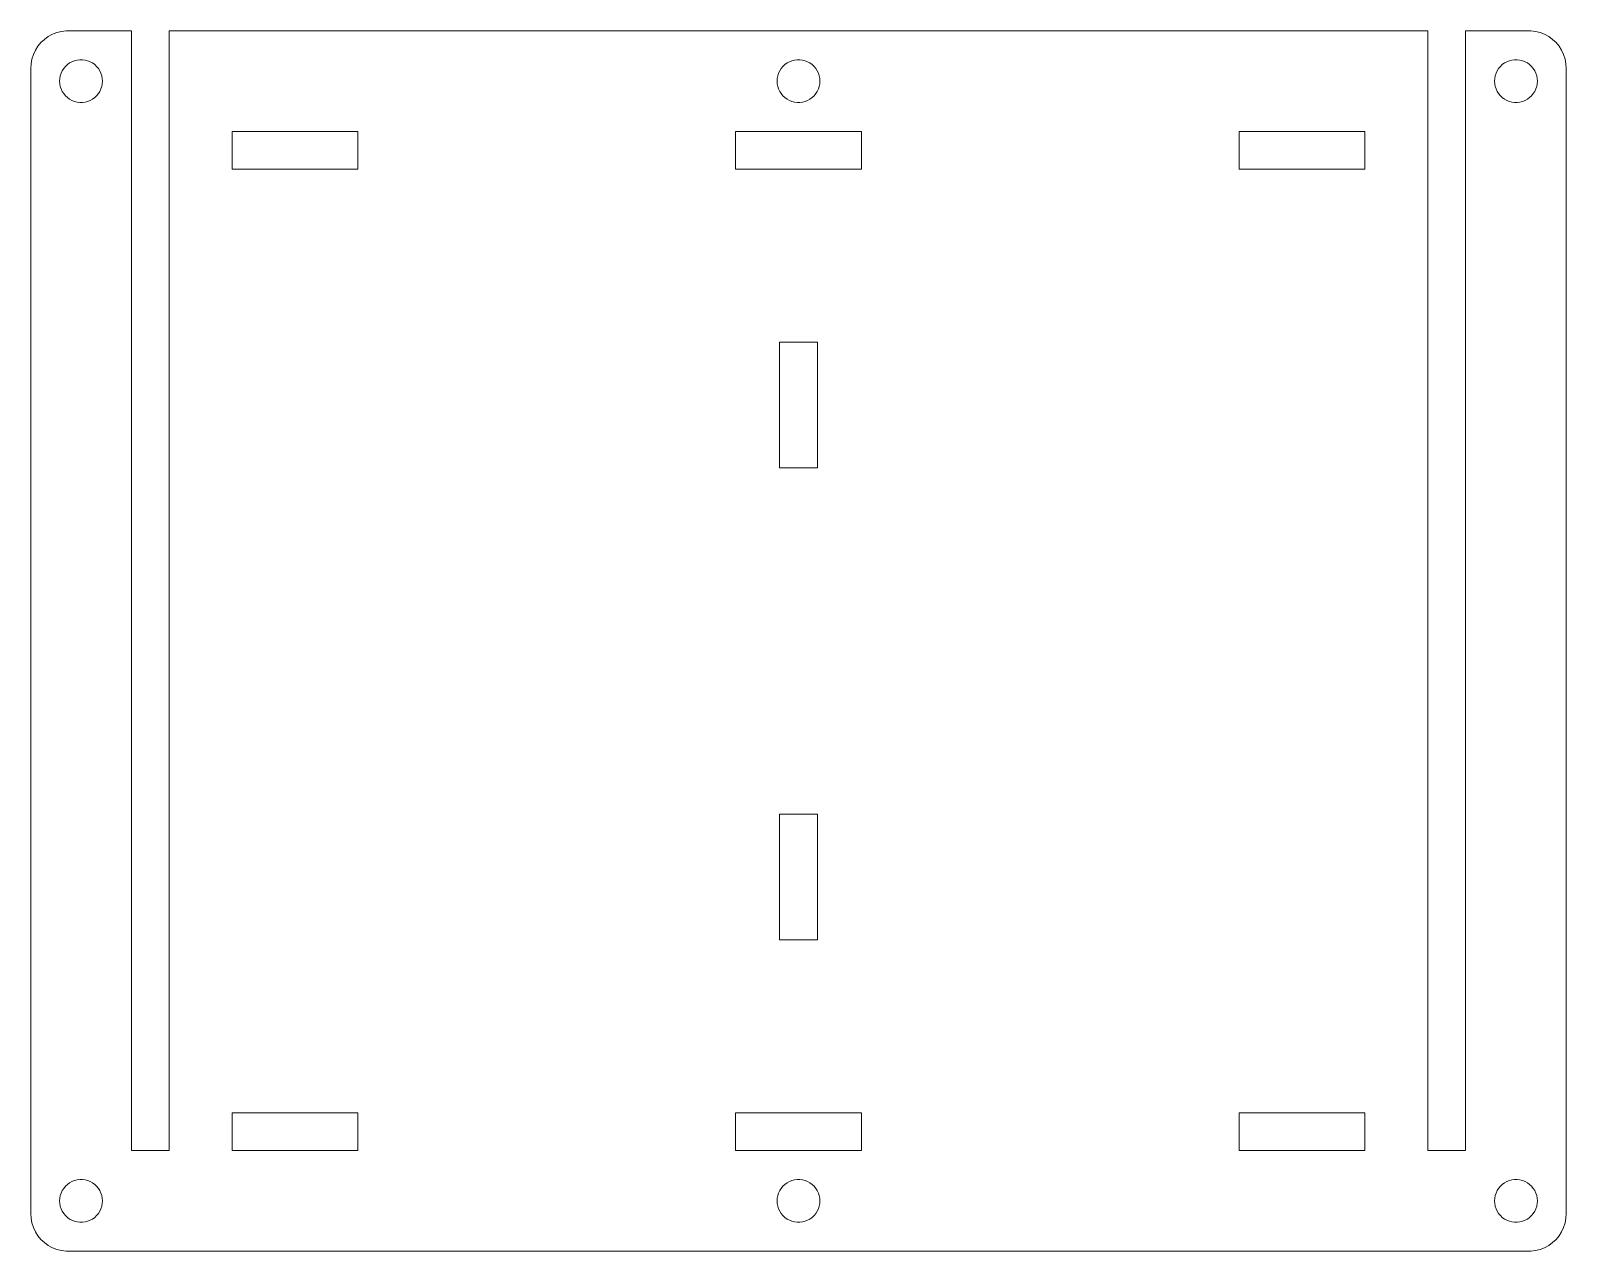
# Model space of a CAD drawing. Header units: millimetres. Extents: x -61 to 61, y -48 to 48.
import ezdxf

# ---------------------------------------------------------------- set-up
doc = ezdxf.new("R2010")
doc.units = ezdxf.units.MM
doc.layers.get('0').update_dxf_attribs({"linetype": 'CONTINUOUS', "lineweight": 0})

msp = doc.modelspace()

# ---------------------------------------------------------------- linework, layer by layer
for p, q in [((-60.187, 47.554), (-59.912, 47.812)), ((-59.912, 47.812), (-59.607, 48.033)), ((-59.607, 48.033), (-59.277, 48.214)), ((-59.277, 48.214), (-58.927, 48.353)), ((-58.927, 48.353), (-58.562, 48.447)), ((-58.562, 48.447), (-58.188, 48.494)), ((-58.188, 48.494), (-58, 48.494)), ((-58, 48.494), (-58, 48.5)), ((-58, 48.5), (-53, 48.5)), ((-53, 48.5), (-53, -40.5)), ((-50, -40.5), (-50, 48.5)), ((-50, 48.5), (50, 48.5)), ((50, 48.5), (50, -40.5)), ((53, -40.5), (53, 48.5)), ((53, 48.5), (58, 48.5)), ((58, 48.5), (58, 48.494)), ((58, 48.494), (58.188, 48.494)), ((58.188, 48.494), (58.562, 48.447)), ((58.562, 48.447), (58.927, 48.353)), ((58.927, 48.353), (59.277, 48.214)), ((59.277, 48.214), (59.607, 48.033)), ((59.607, 48.033), (59.912, 47.812)), ((59.912, 47.812), (60.187, 47.554)), ((-60.906, 46.246), (-60.789, 46.604)), ((-60.789, 46.604), (-60.629, 46.945)), ((-60.629, 46.945), (-60.427, 47.263)), ((-60.427, 47.263), (-60.187, 47.554)), ((60.187, 47.554), (60.427, 47.263)), ((60.427, 47.263), (60.629, 46.945)), ((60.629, 46.945), (60.789, 46.604)), ((60.789, 46.604), (60.906, 46.246)), ((-61, 45.5), (-60.976, 45.876)), ((-61, -45.5), (-61, 45.5)), ((-60.976, 45.876), (-60.906, 46.246)), ((-58.581, 45.126), (-58.49, 45.319)), ((-58.49, 45.319), (-58.375, 45.499)), ((-58.375, 45.499), (-58.239, 45.664)), ((-58.239, 45.664), (-58.084, 45.81)), ((-58.084, 45.81), (-57.911, 45.935)), ((-57.911, 45.935), (-57.724, 46.038)), ((-57.724, 46.038), (-57.525, 46.117)), ((-57.525, 46.117), (-57.319, 46.17)), ((-57.319, 46.17), (-57.107, 46.197)), ((-57.107, 46.197), (-56.893, 46.197)), ((-56.893, 46.197), (-56.681, 46.17)), ((-56.681, 46.17), (-56.475, 46.117)), ((-56.475, 46.117), (-56.276, 46.038)), ((-56.276, 46.038), (-56.089, 45.935)), ((-56.089, 45.935), (-55.916, 45.81)), ((-55.916, 45.81), (-55.761, 45.664)), ((-55.761, 45.664), (-55.625, 45.499)), ((-55.625, 45.499), (-55.51, 45.319)), ((-55.51, 45.319), (-55.419, 45.126)), ((-1.581, 45.126), (-1.49, 45.319)), ((-1.49, 45.319), (-1.375, 45.499)), ((-1.375, 45.499), (-1.239, 45.664)), ((-1.239, 45.664), (-1.084, 45.81)), ((-1.084, 45.81), (-0.911, 45.935)), ((-0.911, 45.935), (-0.724, 46.038)), ((-0.724, 46.038), (-0.525, 46.117)), ((-0.525, 46.117), (-0.319, 46.17)), ((-0.319, 46.17), (-0.107, 46.197)), ((-0.107, 46.197), (0.107, 46.197)), ((0.107, 46.197), (0.319, 46.17)), ((0.319, 46.17), (0.525, 46.117)), ((0.525, 46.117), (0.724, 46.038)), ((0.724, 46.038), (0.911, 45.935)), ((0.911, 45.935), (1.084, 45.81)), ((1.084, 45.81), (1.239, 45.664)), ((1.239, 45.664), (1.375, 45.499)), ((1.375, 45.499), (1.49, 45.319)), ((1.49, 45.319), (1.581, 45.126)), ((55.419, 45.126), (55.51, 45.319)), ((55.51, 45.319), (55.625, 45.499)), ((55.625, 45.499), (55.761, 45.664)), ((55.761, 45.664), (55.916, 45.81)), ((55.916, 45.81), (56.089, 45.935)), ((56.089, 45.935), (56.276, 46.038)), ((56.276, 46.038), (56.475, 46.117)), ((56.475, 46.117), (56.681, 46.17)), ((56.681, 46.17), (56.893, 46.197)), ((56.893, 46.197), (57.107, 46.197)), ((57.107, 46.197), (57.319, 46.17)), ((57.319, 46.17), (57.525, 46.117)), ((57.525, 46.117), (57.724, 46.038)), ((57.724, 46.038), (57.911, 45.935)), ((57.911, 45.935), (58.084, 45.81)), ((58.084, 45.81), (58.239, 45.664)), ((58.239, 45.664), (58.375, 45.499)), ((58.375, 45.499), (58.49, 45.319)), ((58.49, 45.319), (58.581, 45.126)), ((60.906, 46.246), (60.976, 45.876)), ((60.976, 45.876), (61, 45.5)), ((61, 45.5), (61, -45.5)), ((-58.7, 44.5), (-58.687, 44.713)), ((-58.687, 44.287), (-58.7, 44.5)), ((-58.687, 44.713), (-58.647, 44.923)), ((-58.647, 44.077), (-58.687, 44.287)), ((-58.647, 44.923), (-58.581, 45.126)), ((-58.581, 43.874), (-58.647, 44.077)), ((-55.419, 45.126), (-55.353, 44.923)), ((-55.353, 44.077), (-55.419, 43.874)), ((-55.353, 44.923), (-55.313, 44.713)), ((-55.313, 44.287), (-55.353, 44.077)), ((-55.313, 44.713), (-55.3, 44.5)), ((-55.3, 44.5), (-55.313, 44.287)), ((-1.7, 44.5), (-1.687, 44.713)), ((-1.687, 44.287), (-1.7, 44.5)), ((-1.687, 44.713), (-1.647, 44.923)), ((-1.647, 44.077), (-1.687, 44.287)), ((-1.647, 44.923), (-1.581, 45.126)), ((-1.581, 43.874), (-1.647, 44.077)), ((1.581, 45.126), (1.647, 44.923)), ((1.647, 44.077), (1.581, 43.874)), ((1.647, 44.923), (1.687, 44.713)), ((1.687, 44.287), (1.647, 44.077)), ((1.687, 44.713), (1.7, 44.5)), ((1.7, 44.5), (1.687, 44.287)), ((55.3, 44.5), (55.313, 44.713)), ((55.313, 44.287), (55.3, 44.5)), ((55.313, 44.713), (55.353, 44.923)), ((55.353, 44.077), (55.313, 44.287)), ((55.353, 44.923), (55.419, 45.126)), ((55.419, 43.874), (55.353, 44.077)), ((58.581, 45.126), (58.647, 44.923)), ((58.647, 44.077), (58.581, 43.874)), ((58.647, 44.923), (58.687, 44.713)), ((58.687, 44.287), (58.647, 44.077)), ((58.687, 44.713), (58.7, 44.5)), ((58.7, 44.5), (58.687, 44.287)), ((-58.49, 43.681), (-58.581, 43.874)), ((-58.375, 43.501), (-58.49, 43.681)), ((-58.239, 43.336), (-58.375, 43.501)), ((-58.084, 43.19), (-58.239, 43.336)), ((-57.911, 43.065), (-58.084, 43.19)), ((-57.724, 42.962), (-57.911, 43.065)), ((-57.525, 42.883), (-57.724, 42.962)), ((-57.319, 42.83), (-57.525, 42.883)), ((-57.107, 42.803), (-57.319, 42.83)), ((-56.893, 42.803), (-57.107, 42.803)), ((-56.681, 42.83), (-56.893, 42.803)), ((-56.475, 42.883), (-56.681, 42.83)), ((-56.276, 42.962), (-56.475, 42.883)), ((-56.089, 43.065), (-56.276, 42.962)), ((-55.916, 43.19), (-56.089, 43.065)), ((-55.761, 43.336), (-55.916, 43.19)), ((-55.625, 43.501), (-55.761, 43.336)), ((-55.51, 43.681), (-55.625, 43.501)), ((-55.419, 43.874), (-55.51, 43.681)), ((-1.49, 43.681), (-1.581, 43.874)), ((-1.375, 43.501), (-1.49, 43.681)), ((-1.239, 43.336), (-1.375, 43.501)), ((-1.084, 43.19), (-1.239, 43.336)), ((-0.911, 43.065), (-1.084, 43.19)), ((-0.724, 42.962), (-0.911, 43.065)), ((-0.525, 42.883), (-0.724, 42.962)), ((-0.319, 42.83), (-0.525, 42.883)), ((-0.107, 42.803), (-0.319, 42.83)), ((0.107, 42.803), (-0.107, 42.803)), ((0.319, 42.83), (0.107, 42.803)), ((0.525, 42.883), (0.319, 42.83)), ((0.724, 42.962), (0.525, 42.883)), ((0.911, 43.065), (0.724, 42.962)), ((1.084, 43.19), (0.911, 43.065)), ((1.239, 43.336), (1.084, 43.19)), ((1.375, 43.501), (1.239, 43.336)), ((1.49, 43.681), (1.375, 43.501)), ((1.581, 43.874), (1.49, 43.681)), ((55.51, 43.681), (55.419, 43.874)), ((55.625, 43.501), (55.51, 43.681)), ((55.761, 43.336), (55.625, 43.501)), ((55.916, 43.19), (55.761, 43.336)), ((56.089, 43.065), (55.916, 43.19)), ((56.276, 42.962), (56.089, 43.065)), ((56.475, 42.883), (56.276, 42.962)), ((56.681, 42.83), (56.475, 42.883)), ((56.893, 42.803), (56.681, 42.83)), ((57.107, 42.803), (56.893, 42.803)), ((57.319, 42.83), (57.107, 42.803)), ((57.525, 42.883), (57.319, 42.83)), ((57.724, 42.962), (57.525, 42.883)), ((57.911, 43.065), (57.724, 42.962)), ((58.084, 43.19), (57.911, 43.065)), ((58.239, 43.336), (58.084, 43.19)), ((58.375, 43.501), (58.239, 43.336)), ((58.49, 43.681), (58.375, 43.501)), ((58.581, 43.874), (58.49, 43.681)), ((-45, 37.5), (-45, 40.5)), ((-45, 40.5), (-35, 40.5)), ((-35, 40.5), (-35, 37.5)), ((-5, 37.5), (-5, 40.5)), ((-5, 40.5), (5, 40.5)), ((5, 40.5), (5, 37.5)), ((35, 37.5), (35, 40.5)), ((35, 40.5), (45, 40.5)), ((45, 40.5), (45, 37.5)), ((-35, 37.5), (-45, 37.5)), ((5, 37.5), (-5, 37.5)), ((45, 37.5), (35, 37.5)), ((-1.5, 13.75), (-1.5, 23.75)), ((-1.5, 23.75), (1.5, 23.75)), ((1.5, 23.75), (1.5, 13.75)), ((1.5, 13.75), (-1.5, 13.75)), ((-1.5, -23.75), (-1.5, -13.75)), ((-1.5, -13.75), (1.5, -13.75)), ((1.5, -13.75), (1.5, -23.75)), ((1.5, -23.75), (-1.5, -23.75)), ((-45, -40.5), (-45, -37.5)), ((-45, -37.5), (-35, -37.5)), ((-35, -37.5), (-35, -40.5)), ((-5, -40.5), (-5, -37.5)), ((-5, -37.5), (5, -37.5)), ((5, -37.5), (5, -40.5)), ((35, -40.5), (35, -37.5)), ((35, -37.5), (45, -37.5)), ((45, -37.5), (45, -40.5)), ((-53, -40.5), (-50, -40.5)), ((-35, -40.5), (-45, -40.5)), ((5, -40.5), (-5, -40.5)), ((45, -40.5), (35, -40.5)), ((50, -40.5), (53, -40.5)), ((-58.647, -44.077), (-58.581, -43.874)), ((-58.581, -43.874), (-58.49, -43.681)), ((-58.49, -43.681), (-58.375, -43.501)), ((-58.375, -43.501), (-58.239, -43.336)), ((-58.239, -43.336), (-58.084, -43.19)), ((-58.084, -43.19), (-57.911, -43.065)), ((-57.911, -43.065), (-57.724, -42.962)), ((-57.724, -42.962), (-57.525, -42.883)), ((-57.525, -42.883), (-57.319, -42.83)), ((-57.319, -42.83), (-57.107, -42.803)), ((-57.107, -42.803), (-56.893, -42.803)), ((-56.893, -42.803), (-56.681, -42.83)), ((-56.681, -42.83), (-56.475, -42.883)), ((-56.475, -42.883), (-56.276, -42.962)), ((-56.276, -42.962), (-56.089, -43.065)), ((-56.089, -43.065), (-55.916, -43.19)), ((-55.916, -43.19), (-55.761, -43.336)), ((-55.761, -43.336), (-55.625, -43.501)), ((-55.625, -43.501), (-55.51, -43.681)), ((-55.51, -43.681), (-55.419, -43.874)), ((-55.419, -43.874), (-55.353, -44.077)), ((-1.647, -44.077), (-1.581, -43.874)), ((-1.581, -43.874), (-1.49, -43.681)), ((-1.49, -43.681), (-1.375, -43.501)), ((-1.375, -43.501), (-1.239, -43.336)), ((-1.239, -43.336), (-1.084, -43.19)), ((-1.084, -43.19), (-0.911, -43.065)), ((-0.911, -43.065), (-0.724, -42.962)), ((-0.724, -42.962), (-0.525, -42.883)), ((-0.525, -42.883), (-0.319, -42.83)), ((-0.319, -42.83), (-0.107, -42.803)), ((-0.107, -42.803), (0.107, -42.803)), ((0.107, -42.803), (0.319, -42.83)), ((0.319, -42.83), (0.525, -42.883)), ((0.525, -42.883), (0.724, -42.962)), ((0.724, -42.962), (0.911, -43.065)), ((0.911, -43.065), (1.084, -43.19)), ((1.084, -43.19), (1.239, -43.336)), ((1.239, -43.336), (1.375, -43.501)), ((1.375, -43.501), (1.49, -43.681)), ((1.49, -43.681), (1.581, -43.874)), ((1.581, -43.874), (1.647, -44.077)), ((55.353, -44.077), (55.419, -43.874)), ((55.419, -43.874), (55.51, -43.681)), ((55.51, -43.681), (55.625, -43.501)), ((55.625, -43.501), (55.761, -43.336)), ((55.761, -43.336), (55.916, -43.19)), ((55.916, -43.19), (56.089, -43.065)), ((56.089, -43.065), (56.276, -42.962)), ((56.276, -42.962), (56.475, -42.883)), ((56.475, -42.883), (56.681, -42.83)), ((56.681, -42.83), (56.893, -42.803)), ((56.893, -42.803), (57.107, -42.803)), ((57.107, -42.803), (57.319, -42.83)), ((57.319, -42.83), (57.525, -42.883)), ((57.525, -42.883), (57.724, -42.962)), ((57.724, -42.962), (57.911, -43.065)), ((57.911, -43.065), (58.084, -43.19)), ((58.084, -43.19), (58.239, -43.336)), ((58.239, -43.336), (58.375, -43.501)), ((58.375, -43.501), (58.49, -43.681)), ((58.49, -43.681), (58.581, -43.874)), ((58.581, -43.874), (58.647, -44.077)), ((-58.7, -44.5), (-58.687, -44.287)), ((-58.687, -44.713), (-58.7, -44.5)), ((-58.687, -44.287), (-58.647, -44.077)), ((-58.647, -44.923), (-58.687, -44.713)), ((-58.581, -45.126), (-58.647, -44.923)), ((-58.49, -45.319), (-58.581, -45.126)), ((-55.419, -45.126), (-55.51, -45.319)), ((-55.353, -44.923), (-55.419, -45.126)), ((-55.353, -44.077), (-55.313, -44.287)), ((-55.313, -44.713), (-55.353, -44.923)), ((-55.313, -44.287), (-55.3, -44.5)), ((-55.3, -44.5), (-55.313, -44.713)), ((-1.7, -44.5), (-1.687, -44.287)), ((-1.687, -44.713), (-1.7, -44.5)), ((-1.687, -44.287), (-1.647, -44.077)), ((-1.647, -44.923), (-1.687, -44.713)), ((-1.581, -45.126), (-1.647, -44.923)), ((-1.49, -45.319), (-1.581, -45.126)), ((1.581, -45.126), (1.49, -45.319)), ((1.647, -44.923), (1.581, -45.126)), ((1.647, -44.077), (1.687, -44.287)), ((1.687, -44.713), (1.647, -44.923)), ((1.687, -44.287), (1.7, -44.5)), ((1.7, -44.5), (1.687, -44.713)), ((55.3, -44.5), (55.313, -44.287)), ((55.313, -44.713), (55.3, -44.5)), ((55.313, -44.287), (55.353, -44.077)), ((55.353, -44.923), (55.313, -44.713)), ((55.419, -45.126), (55.353, -44.923)), ((55.51, -45.319), (55.419, -45.126)), ((58.581, -45.126), (58.49, -45.319)), ((58.647, -44.923), (58.581, -45.126)), ((58.647, -44.077), (58.687, -44.287)), ((58.687, -44.713), (58.647, -44.923)), ((58.687, -44.287), (58.7, -44.5)), ((58.7, -44.5), (58.687, -44.713)), ((-60.976, -45.876), (-61, -45.5)), ((-60.906, -46.246), (-60.976, -45.876)), ((-60.789, -46.604), (-60.906, -46.246)), ((-58.375, -45.499), (-58.49, -45.319)), ((-58.239, -45.664), (-58.375, -45.499)), ((-58.084, -45.81), (-58.239, -45.664)), ((-57.911, -45.935), (-58.084, -45.81)), ((-57.724, -46.038), (-57.911, -45.935)), ((-57.525, -46.117), (-57.724, -46.038)), ((-57.319, -46.17), (-57.525, -46.117)), ((-57.107, -46.197), (-57.319, -46.17)), ((-56.893, -46.197), (-57.107, -46.197)), ((-56.681, -46.17), (-56.893, -46.197)), ((-56.475, -46.117), (-56.681, -46.17)), ((-56.276, -46.038), (-56.475, -46.117)), ((-56.089, -45.935), (-56.276, -46.038)), ((-55.916, -45.81), (-56.089, -45.935)), ((-55.761, -45.664), (-55.916, -45.81)), ((-55.625, -45.499), (-55.761, -45.664)), ((-55.51, -45.319), (-55.625, -45.499)), ((-1.375, -45.499), (-1.49, -45.319)), ((-1.239, -45.664), (-1.375, -45.499)), ((-1.084, -45.81), (-1.239, -45.664)), ((-0.911, -45.935), (-1.084, -45.81)), ((-0.724, -46.038), (-0.911, -45.935)), ((-0.525, -46.117), (-0.724, -46.038)), ((-0.319, -46.17), (-0.525, -46.117)), ((-0.107, -46.197), (-0.319, -46.17)), ((0.107, -46.197), (-0.107, -46.197)), ((0.319, -46.17), (0.107, -46.197)), ((0.525, -46.117), (0.319, -46.17)), ((0.724, -46.038), (0.525, -46.117)), ((0.911, -45.935), (0.724, -46.038)), ((1.084, -45.81), (0.911, -45.935)), ((1.239, -45.664), (1.084, -45.81)), ((1.375, -45.499), (1.239, -45.664)), ((1.49, -45.319), (1.375, -45.499)), ((55.625, -45.499), (55.51, -45.319)), ((55.761, -45.664), (55.625, -45.499)), ((55.916, -45.81), (55.761, -45.664)), ((56.089, -45.935), (55.916, -45.81)), ((56.276, -46.038), (56.089, -45.935)), ((56.475, -46.117), (56.276, -46.038)), ((56.681, -46.17), (56.475, -46.117)), ((56.893, -46.197), (56.681, -46.17)), ((57.107, -46.197), (56.893, -46.197)), ((57.319, -46.17), (57.107, -46.197)), ((57.525, -46.117), (57.319, -46.17)), ((57.724, -46.038), (57.525, -46.117)), ((57.911, -45.935), (57.724, -46.038)), ((58.084, -45.81), (57.911, -45.935)), ((58.239, -45.664), (58.084, -45.81)), ((58.375, -45.499), (58.239, -45.664)), ((58.49, -45.319), (58.375, -45.499)), ((60.906, -46.246), (60.789, -46.604)), ((60.976, -45.876), (60.906, -46.246)), ((61, -45.5), (60.976, -45.876)), ((-60.629, -46.945), (-60.789, -46.604)), ((-60.427, -47.263), (-60.629, -46.945)), ((-60.187, -47.554), (-60.427, -47.263)), ((-59.912, -47.812), (-60.187, -47.554)), ((60.187, -47.554), (59.912, -47.812)), ((60.427, -47.263), (60.187, -47.554)), ((60.629, -46.945), (60.427, -47.263)), ((60.789, -46.604), (60.629, -46.945)), ((-59.607, -48.033), (-59.912, -47.812)), ((-59.277, -48.214), (-59.607, -48.033)), ((-58.927, -48.353), (-59.277, -48.214)), ((-58.562, -48.447), (-58.927, -48.353)), ((-58.188, -48.494), (-58.562, -48.447)), ((-58, -48.494), (-58.188, -48.494)), ((-58, -48.5), (-58, -48.494)), ((58, -48.5), (-58, -48.5)), ((58.188, -48.494), (58, -48.494)), ((58, -48.494), (58, -48.5)), ((58.562, -48.447), (58.188, -48.494)), ((58.927, -48.353), (58.562, -48.447)), ((59.277, -48.214), (58.927, -48.353)), ((59.607, -48.033), (59.277, -48.214)), ((59.912, -47.812), (59.607, -48.033))]:
    msp.add_line(p, q)

doc.saveas('drawing.dxf')
